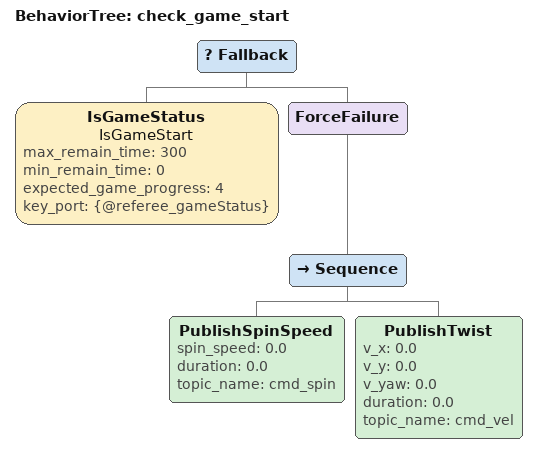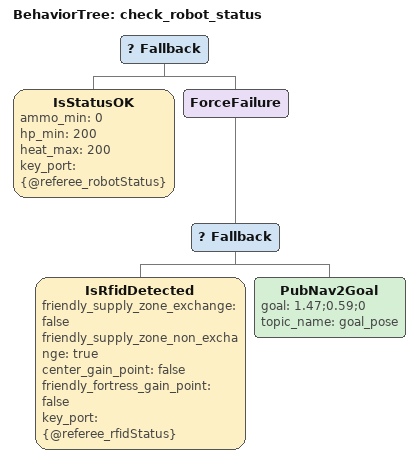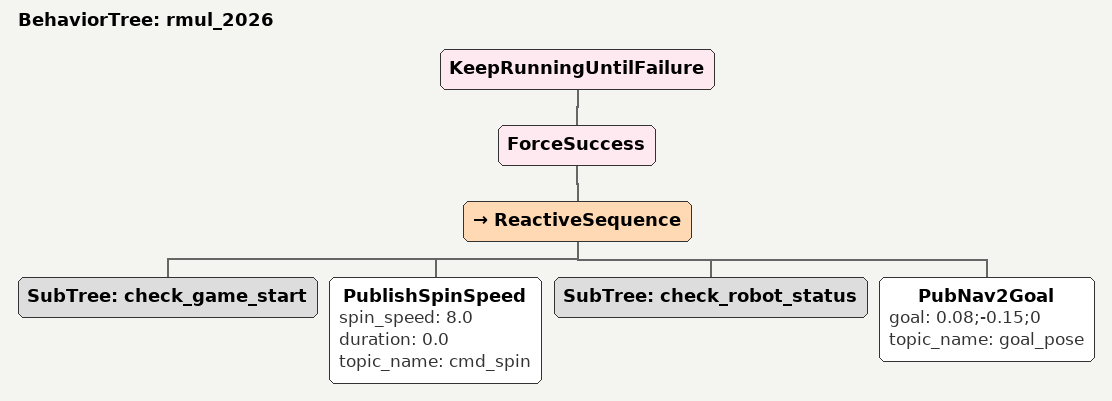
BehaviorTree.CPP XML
<?xml version="1.0" encoding="UTF-8"?>
<root BTCPP_format="4">

  <!-- ==================== 检查比赛是否开始 ==================== -->
  <BehaviorTree ID="check_game_start">
    <Fallback>
      <IsGameStatus name="IsGameStart"
                    max_remain_time="300"
                    min_remain_time="0"
                    expected_game_progress="4"
                    key_port="{@referee_gameStatus}"/>

      <ForceFailure>
        <Sequence>
          <PublishSpinSpeed spin_speed="0.0"
                            duration="0.0"
                            topic_name="cmd_spin"/>
          <PublishTwist v_x="0.0"
                        v_y="0.0"
                        v_yaw="0.0"
                        duration="0.0"
                        topic_name="cmd_vel"/>
        </Sequence>
      </ForceFailure>
    </Fallback>
  </BehaviorTree>

  <!-- ==================== 检查哨兵状态 ==================== -->
  <BehaviorTree ID="check_robot_status">
    <Fallback>
      <IsStatusOK ammo_min="0"
                  hp_min="200"
                  heat_max="200"
                  key_port="{@referee_robotStatus}"/>

      <ForceFailure>
        <Fallback>
          <IsRfidDetected friendly_supply_zone_exchange="false"
                          friendly_supply_zone_non_exchange="true"
                          center_gain_point="false"
                          friendly_fortress_gain_point="false"
                          key_port="{@referee_rfidStatus}"/>

          <PubNav2Goal goal="1.47;0.59;0"
                       topic_name="goal_pose"/>
        </Fallback>
      </ForceFailure>
    </Fallback>
  </BehaviorTree>

  <BehaviorTree ID="rmul_2026">
    <KeepRunningUntilFailure>
      <ForceSuccess>
        <ReactiveSequence>

          <!-- 1. 检查比赛是否开始 -->
          <SubTree ID="check_game_start"/>

          <!-- 2. 一直旋转 -->
          <PublishSpinSpeed spin_speed="8.0"
                            duration="0.0"
                            topic_name="cmd_spin"/>

          <!-- 3. 检查状态（血少/过热就回补给区） -->
          <SubTree ID="check_robot_status"/>

          <!-- 4. 状态OK → 去控制区 【需确认坐标】 -->
          <PubNav2Goal goal="0.08;-0.15;0"
                       topic_name="goal_pose"/>

        </ReactiveSequence>
      </ForceSuccess>
    </KeepRunningUntilFailure>
  </BehaviorTree>

</root>
